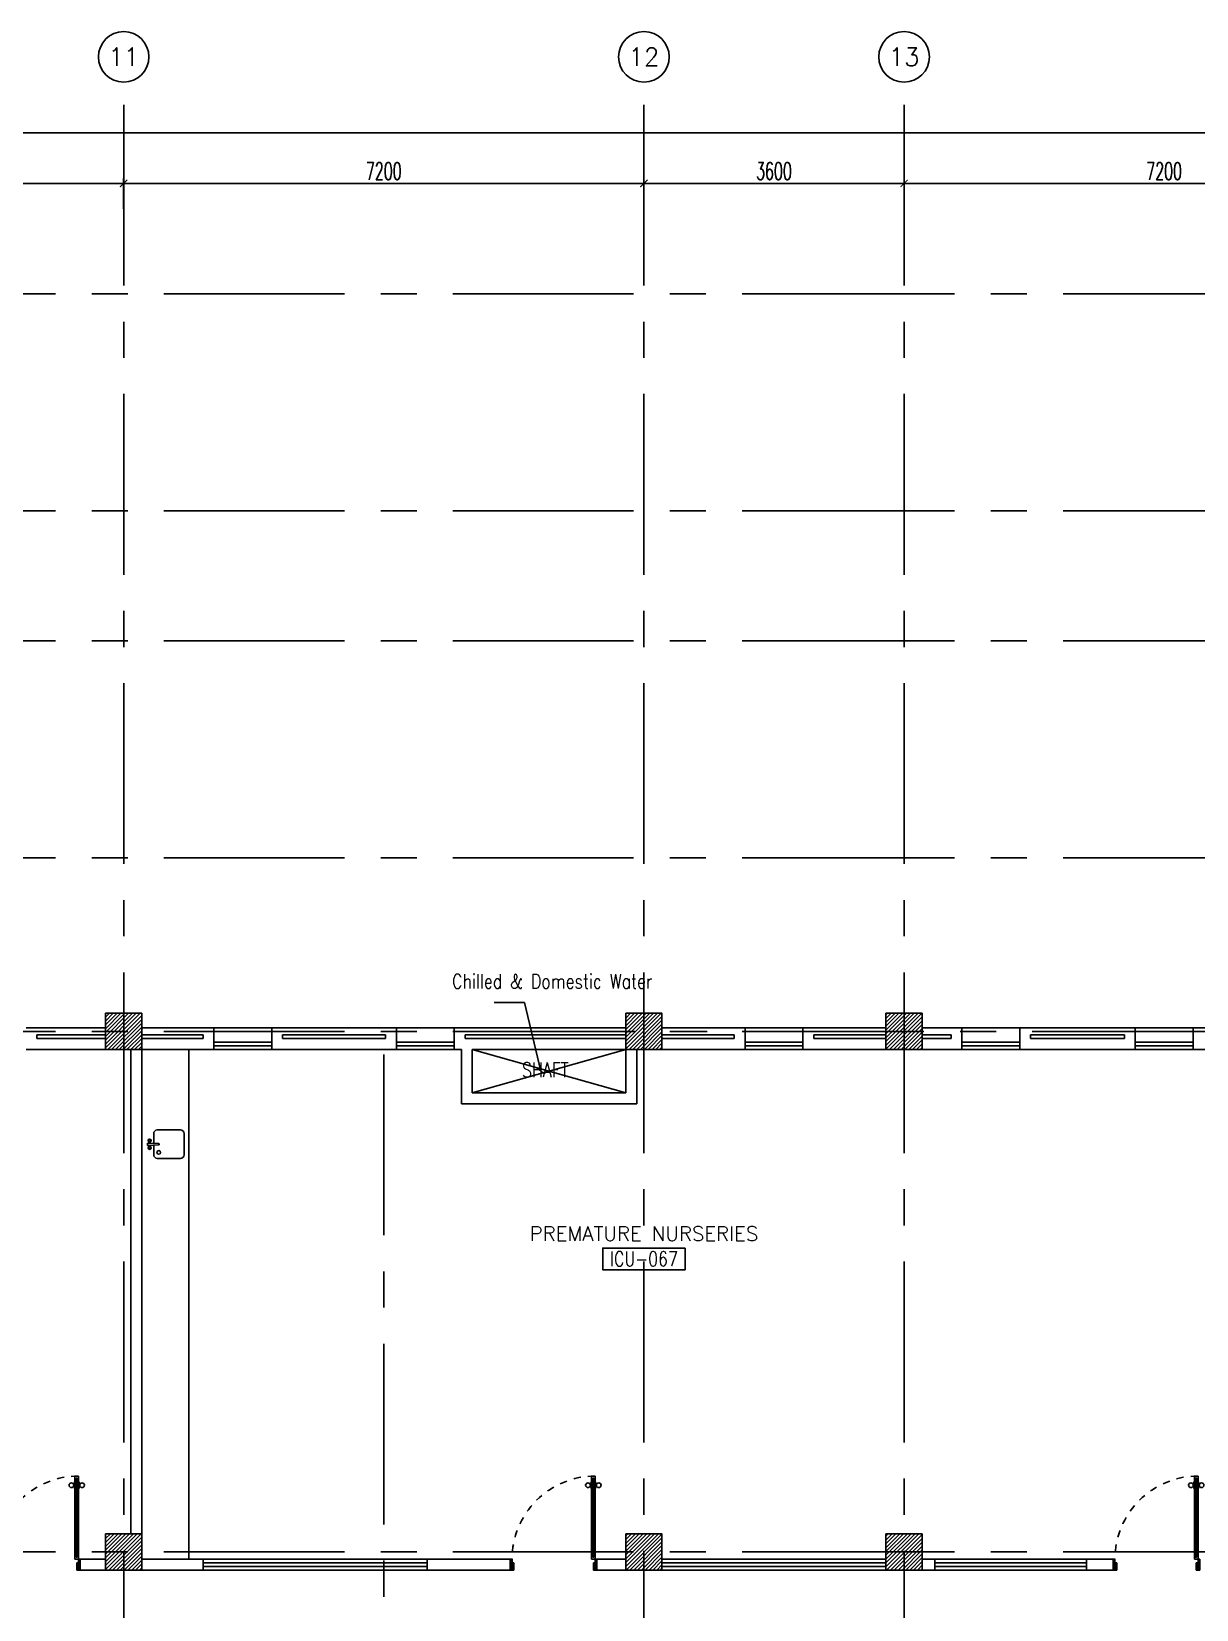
# Model space of a CAD drawing. Extents: x -0.7 to 93.2, y -1.5 to 78.
# Drawn here: x 14.17 to 30.29, y 56.22 to 78.05 of the extents above; entities that cross this region are included whole.
import ezdxf
from ezdxf.enums import TextEntityAlignment as Align

# ---------------------------------------------------------------- set-up
doc = ezdxf.new("R2010")
doc.units = 0
doc.header["$MEASUREMENT"] = 0
doc.header["$PDMODE"] = 34
doc.linetypes.add('CENTERX2', pattern=[4, 2.5, -0.5, 0.5, -0.5])
doc.linetypes.add('HIDDEN', pattern=[0.375, 0.25, -0.125])
doc.layers.get('0').update_dxf_attribs({"color": 11, "linetype": 'CONTINUOUS'})
doc.layers.get('DEFPOINTS').update_dxf_attribs({"color": 11, "linetype": 'CONTINUOUS'})
for name, color, linetype in [('AX-CR', 11, 'CONTINUOUS'), ('AX-DIM', 11, 'CONTINUOUS'), ('AX-TXT', 11, 'CONTINUOUS'), ('AXES', 11, 'CENTERX2'), ('COL', 11, 'CONTINUOUS'), ('DOOR', 11, 'CONTINUOUS'), ('HAT', 11, 'CONTINUOUS'), ('INSUL', 11, 'CONTINUOUS'), ('NON-MEDICAL', 11, 'CONTINUOUS'), ('RM-BOX', 11, 'CONTINUOUS'), ('RM-NAME', 11, 'CONTINUOUS'), ('RM-NO', 11, 'CONTINUOUS'), ('SHAFT', 11, 'CONTINUOUS'), ('SHAFTS', 11, 'CONTINUOUS'), ('TEXT', 11, 'CONTINUOUS'), ('WALL', 11, 'CONTINUOUS'), ('WIN', 11, 'CONTINUOUS')]:
    doc.layers.add(name, color=color, linetype=linetype)
doc.styles.add('ROMANS', font='ROMANS.shx', dxfattribs={"width": 0.6})
doc.dimstyles.new('STANDARD in', dxfattribs={"dimtxt": 0.24, "dimasz": 0.1, "dimexe": 0.07, "dimexo": 0.05, "dimgap": 0.05, "dimtad": 1, "dimdec": 0, "dimlfac": 1000, "dimzin": 0, "dimdsep": 46, "dimtxsty": 'ROMANS', "dimblk": 'ARCHTICK', "dimcen": 0.05, "dimdle": 0.05, "dimclrd": 7, "dimclre": 7, "dimclrt": 2, "dimadec": 0, "dimazin": 0, "dimtfac": 1, "dimtdec": 0, "dimtmove": 2, "dimatfit": 3, "dimldrblk": 'ARCHTICK', "dimfxl": 0, "dimtolj": 1, "dimtzin": 0, "dimarcsym": 0})

# ---------------------------------------------------------------- blocks, each defined once
blk = doc.blocks.new('*X15')
at = {"color": 0}
for p, q in [((84179, 169934), (84635, 170390)), ((84179, 169987), (84582, 170390)), ((84179, 170040), (84529, 170390)), ((84179, 170093), (84476, 170390)), ((84179, 170146), (84423, 170390)), ((84179, 170199), (84370, 170390)), ((84179, 170252), (84317, 170390)), ((84179, 170305), (84264, 170390)), ((84179, 170358), (84211, 170390)), ((84188, 169890), (84679, 170381)), ((84241, 169890), (84679, 170328)), ((84294, 169890), (84679, 170274)), ((84347, 169890), (84679, 170221)), ((84401, 169890), (84679, 170168)), ((84454, 169890), (84679, 170115)), ((84507, 169890), (84679, 170062)), ((84560, 169890), (84679, 170009)), ((84613, 169890), (84679, 169956)), ((84666, 169890), (84679, 169903))]:
    blk.add_line(p, q, dxfattribs=at)
blk = doc.blocks.new('*X14')
at = {"color": 0}
for p, q in [((80579, 169940), (81029, 170390)), ((80579, 169993), (80976, 170390)), ((80579, 170046), (80923, 170390)), ((80579, 170099), (80870, 170390)), ((80579, 170152), (80817, 170390)), ((80579, 170205), (80764, 170390)), ((80579, 170258), (80711, 170390)), ((80579, 170311), (80658, 170390)), ((80579, 170364), (80605, 170390)), ((80582, 169890), (81079, 170387)), ((80635, 169890), (81079, 170334)), ((80688, 169890), (81079, 170281)), ((80741, 169890), (81079, 170228)), ((80794, 169890), (81079, 170175)), ((80847, 169890), (81079, 170122)), ((80900, 169890), (81079, 170069)), ((80953, 169890), (81079, 170016)), ((81006, 169890), (81079, 169963)), ((81059, 169890), (81079, 169910))]:
    blk.add_line(p, q, dxfattribs=at)
blk = doc.blocks.new('*X13')
at = {"color": 0}
for p, q in [((80579, 177099), (81070, 177590)), ((80579, 177152), (81017, 177590)), ((80579, 177205), (80964, 177590)), ((80579, 177258), (80911, 177590)), ((80579, 177311), (80858, 177590)), ((80579, 177364), (80804, 177590)), ((80579, 177417), (80751, 177590)), ((80579, 177471), (80698, 177590)), ((80579, 177524), (80645, 177590)), ((80579, 177577), (80592, 177590)), ((80623, 177090), (81079, 177546)), ((80676, 177090), (81079, 177493)), ((80729, 177090), (81079, 177440)), ((80782, 177090), (81079, 177387)), ((80835, 177090), (81079, 177334)), ((80888, 177090), (81079, 177281)), ((80941, 177090), (81079, 177228)), ((80994, 177090), (81079, 177175)), ((81047, 177090), (81079, 177122))]:
    blk.add_line(p, q, dxfattribs=at)
blk = doc.blocks.new('*X12')
at = {"color": 0}
for p, q in [((84179, 177093), (84676, 177590)), ((84179, 177146), (84623, 177590)), ((84179, 177199), (84570, 177590)), ((84179, 177252), (84517, 177590)), ((84179, 177305), (84464, 177590)), ((84179, 177358), (84411, 177590)), ((84179, 177411), (84358, 177590)), ((84179, 177464), (84305, 177590)), ((84179, 177517), (84252, 177590)), ((84179, 177570), (84199, 177590)), ((84229, 177090), (84679, 177540)), ((84282, 177090), (84679, 177487)), ((84335, 177090), (84679, 177434)), ((84388, 177090), (84679, 177381)), ((84441, 177090), (84679, 177328)), ((84494, 177090), (84679, 177275)), ((84547, 177090), (84679, 177222)), ((84600, 177090), (84679, 177169)), ((84653, 177090), (84679, 177116))]:
    blk.add_line(p, q, dxfattribs=at)
blk = doc.blocks.new('AXU')
at = {"layer": 'AX-CR'}
blk.add_circle((0, 350), 350, dxfattribs=at)
at = {"layer": 'AX-TXT', "style": 'ROMANS'}
blk.add_attdef('AX', text='', height=250, dxfattribs=at).set_placement((0, 350), align=Align.MIDDLE)
blk = doc.blocks.new('_ARCHTICK')
at = {"color": 0, "linetype": 'ByBlock', "const_width": 0.15}
blk.add_lwpolyline([(-0.5, -0.5), (0.5, 0.5)], dxfattribs=at)
blk = doc.blocks.new('*D167')
at = {"layer": 'AX-DIM', "color": 7, "lineweight": -2, "ltscale": 0.3}
for p, q in [((22.592, 75.948), (26.292, 75.948)), ((22.642, 75.598), (22.642, 76.018)), ((26.242, 75.598), (26.242, 76.018))]:
    blk.add_line(p, q, dxfattribs=at)
at = {"layer": 'DEFPOINTS', "color": 0, "ltscale": 0.3}
for p in [(26.242, 75.948), (22.642, 75.548), (26.242, 75.548)]:
    blk.add_point(p, dxfattribs=at)
at = {"layer": 'AX-DIM', "color": 7, "lineweight": -2, "ltscale": 0.3, "xscale": 0.1, "yscale": 0.1, "zscale": 0.1, "rotation": 180}
blk.add_blockref('_ARCHTICK', (22.642, 75.948), dxfattribs=at)
at = {"layer": 'AX-DIM', "color": 7, "lineweight": -2, "ltscale": 0.3, "xscale": 0.1, "yscale": 0.1, "zscale": 0.1}
blk.add_blockref('_ARCHTICK', (26.242, 75.948), dxfattribs=at)
at = {"layer": 'AX-DIM', "color": 2, "ltscale": 0.3, "insert": (24.442, 76.118), "char_height": 0.24, "attachment_point": 5, "style": 'ROMANS'}
blk.add_mtext('\\A1;3600', dxfattribs=at)
blk = doc.blocks.new('COL50')
at = {"layer": 'COL'}
blk.add_lwpolyline([(-250, 250), (-250, -250), (250, -250), (250, 250)], close=True, dxfattribs=at)
blk = doc.blocks.new('*D166')
at = {"layer": 'AX-DIM', "color": 7, "lineweight": -2, "ltscale": 0.3}
for p, q in [((26.192, 75.948), (33.492, 75.948)), ((26.242, 75.998), (26.242, 76.018)), ((33.442, 75.998), (33.442, 76.018))]:
    blk.add_line(p, q, dxfattribs=at)
at = {"layer": 'DEFPOINTS', "color": 0, "ltscale": 0.3}
for p in [(26.242, 75.948), (33.442, 75.948), (33.442, 75.948)]:
    blk.add_point(p, dxfattribs=at)
at = {"layer": 'AX-DIM', "color": 7, "lineweight": -2, "ltscale": 0.3, "xscale": 0.1, "yscale": 0.1, "zscale": 0.1, "rotation": 180}
blk.add_blockref('_ARCHTICK', (26.242, 75.948), dxfattribs=at)
at = {"layer": 'AX-DIM', "color": 7, "lineweight": -2, "ltscale": 0.3, "xscale": 0.1, "yscale": 0.1, "zscale": 0.1}
blk.add_blockref('_ARCHTICK', (33.442, 75.948), dxfattribs=at)
at = {"layer": 'AX-DIM', "color": 2, "ltscale": 0.3, "insert": (29.842, 76.118), "char_height": 0.24, "attachment_point": 5, "style": 'ROMANS'}
blk.add_mtext('\\A1;7200', dxfattribs=at)
blk = doc.blocks.new('*D106')
at = {"layer": 'AX-DIM', "color": 7, "lineweight": -2, "ltscale": 0.3}
for p, q in [((8.172, 76.648), (82.982, 76.648)), ((8.222, 72.042), (8.222, 76.718)), ((82.932, 64.52), (82.932, 76.718))]:
    blk.add_line(p, q, dxfattribs=at)
at = {"layer": 'DEFPOINTS', "color": 0, "ltscale": 0.3}
for p in [(82.932, 76.648), (8.222, 71.992), (82.932, 64.47)]:
    blk.add_point(p, dxfattribs=at)
at = {"layer": 'AX-DIM', "color": 7, "lineweight": -2, "ltscale": 0.3, "xscale": 0.1, "yscale": 0.1, "zscale": 0.1, "rotation": 180}
blk.add_blockref('_ARCHTICK', (8.222, 76.648), dxfattribs=at)
at = {"layer": 'AX-DIM', "color": 7, "lineweight": -2, "ltscale": 0.3, "xscale": 0.1, "yscale": 0.1, "zscale": 0.1}
blk.add_blockref('_ARCHTICK', (82.932, 76.648), dxfattribs=at)
at = {"layer": 'AX-DIM', "color": 2, "ltscale": 0.3, "insert": (45.577, 76.818), "char_height": 0.24, "attachment_point": 5, "style": 'ROMANS'}
blk.add_mtext('\\A1;74710', dxfattribs=at)
blk = doc.blocks.new('*X76')
at = {"color": 0}
for p, q in [((73379, 169899), (73870, 170390)), ((73379, 169952), (73817, 170390)), ((73379, 170005), (73764, 170390)), ((73379, 170058), (73711, 170390)), ((73379, 170111), (73658, 170390)), ((73379, 170164), (73604, 170390)), ((73379, 170217), (73551, 170390)), ((73379, 170271), (73498, 170390)), ((73379, 170324), (73445, 170390)), ((73379, 170377), (73392, 170390)), ((73423, 169890), (73879, 170346)), ((73476, 169890), (73879, 170293)), ((73529, 169890), (73879, 170240)), ((73582, 169890), (73879, 170187)), ((73635, 169890), (73879, 170134)), ((73688, 169890), (73879, 170081)), ((73741, 169890), (73879, 170028)), ((73794, 169890), (73879, 169975)), ((73847, 169890), (73879, 169922))]:
    blk.add_line(p, q, dxfattribs=at)
blk = doc.blocks.new('*X75')
at = {"color": 0}
for p, q in [((73379, 177112), (73857, 177590)), ((73379, 177165), (73804, 177590)), ((73379, 177218), (73751, 177590)), ((73379, 177271), (73698, 177590)), ((73379, 177324), (73645, 177590)), ((73379, 177377), (73592, 177590)), ((73379, 177430), (73539, 177590)), ((73379, 177483), (73486, 177590)), ((73379, 177536), (73433, 177590)), ((73410, 177090), (73879, 177559)), ((73463, 177090), (73879, 177506)), ((73516, 177090), (73879, 177453)), ((73569, 177090), (73879, 177400)), ((73622, 177090), (73879, 177347)), ((73675, 177090), (73879, 177294)), ((73728, 177090), (73879, 177241)), ((73781, 177090), (73879, 177188)), ((73834, 177090), (73879, 177134))]:
    blk.add_line(p, q, dxfattribs=at)
blk = doc.blocks.new('*D131')
at = {"layer": 'AX-DIM', "color": 7, "lineweight": -2, "ltscale": 0.3}
for p, q in [((8.192, 75.948), (15.492, 75.948)), ((8.242, 75.598), (8.242, 76.018)), ((15.442, 75.598), (15.442, 76.018))]:
    blk.add_line(p, q, dxfattribs=at)
at = {"layer": 'DEFPOINTS', "color": 0, "ltscale": 0.3}
for p in [(15.442, 75.948), (8.242, 75.548), (15.442, 75.548)]:
    blk.add_point(p, dxfattribs=at)
at = {"layer": 'AX-DIM', "color": 7, "lineweight": -2, "ltscale": 0.3, "xscale": 0.1, "yscale": 0.1, "zscale": 0.1, "rotation": 180}
blk.add_blockref('_ARCHTICK', (8.242, 75.948), dxfattribs=at)
at = {"layer": 'AX-DIM', "color": 7, "lineweight": -2, "ltscale": 0.3, "xscale": 0.1, "yscale": 0.1, "zscale": 0.1}
blk.add_blockref('_ARCHTICK', (15.442, 75.948), dxfattribs=at)
at = {"layer": 'AX-DIM', "color": 2, "ltscale": 0.3, "insert": (11.842, 76.118), "char_height": 0.24, "attachment_point": 5, "style": 'ROMANS'}
blk.add_mtext('\\A1;7200', dxfattribs=at)
blk = doc.blocks.new('*D130')
at = {"layer": 'AX-DIM', "color": 7, "lineweight": -2, "ltscale": 0.3}
for p, q in [((15.392, 75.948), (22.692, 75.948)), ((15.442, 75.598), (15.442, 76.018)), ((22.642, 75.598), (22.642, 76.018))]:
    blk.add_line(p, q, dxfattribs=at)
at = {"layer": 'DEFPOINTS', "color": 0, "ltscale": 0.3}
for p in [(22.642, 75.948), (15.442, 75.548), (22.642, 75.548)]:
    blk.add_point(p, dxfattribs=at)
at = {"layer": 'AX-DIM', "color": 7, "lineweight": -2, "ltscale": 0.3, "xscale": 0.1, "yscale": 0.1, "zscale": 0.1, "rotation": 180}
blk.add_blockref('_ARCHTICK', (15.442, 75.948), dxfattribs=at)
at = {"layer": 'AX-DIM', "color": 7, "lineweight": -2, "ltscale": 0.3, "xscale": 0.1, "yscale": 0.1, "zscale": 0.1}
blk.add_blockref('_ARCHTICK', (22.642, 75.948), dxfattribs=at)
at = {"layer": 'AX-DIM', "color": 2, "ltscale": 0.3, "insert": (19.042, 76.118), "char_height": 0.24, "attachment_point": 5, "style": 'ROMANS'}
blk.add_mtext('\\A1;7200', dxfattribs=at)
blk = doc.blocks.new('*D129')
at = {"layer": 'AX-DIM', "color": 7, "lineweight": -2, "ltscale": 0.3}
for p, q in [((22.592, 75.948), (26.292, 75.948)), ((22.642, 75.598), (22.642, 76.018)), ((26.242, 75.598), (26.242, 76.018))]:
    blk.add_line(p, q, dxfattribs=at)
at = {"layer": 'DEFPOINTS', "color": 0, "ltscale": 0.3}
for p in [(26.242, 75.948), (22.642, 75.548), (26.242, 75.548)]:
    blk.add_point(p, dxfattribs=at)
at = {"layer": 'AX-DIM', "color": 7, "lineweight": -2, "ltscale": 0.3, "xscale": 0.1, "yscale": 0.1, "zscale": 0.1, "rotation": 180}
blk.add_blockref('_ARCHTICK', (22.642, 75.948), dxfattribs=at)
at = {"layer": 'AX-DIM', "color": 7, "lineweight": -2, "ltscale": 0.3, "xscale": 0.1, "yscale": 0.1, "zscale": 0.1}
blk.add_blockref('_ARCHTICK', (26.242, 75.948), dxfattribs=at)
at = {"layer": 'AX-DIM', "color": 2, "ltscale": 0.3, "insert": (24.442, 76.118), "char_height": 0.24, "attachment_point": 5, "style": 'ROMANS'}
blk.add_mtext('\\A1;3600', dxfattribs=at)
blk = doc.blocks.new('RM1')
at = {"layer": 'RM-BOX'}
blk.add_lwpolyline([(570, -200), (-570, -200), (-570, -500), (570, -500)], close=True, dxfattribs=at)
at = {"layer": 'RM-NAME', "style": 'ROMANS'}
for tag, p in [('ROOMNAME1', (0, 324)), ('ROOMNAME2', (0, 0))]:
    blk.add_attdef(tag, text='', height=200, dxfattribs=at).set_placement(p, align=Align.MIDDLE)
at = {"layer": 'RM-NO', "style": 'ROMANS', "width": 0.8}
blk.add_attdef('ROOMNO', text='', height=200, dxfattribs=at).set_placement((0, -350), align=Align.MIDDLE)
blk = doc.blocks.new('DOOR100')
at = {"layer": 'DOOR', "color": 0, "linetype": 'ByBlock'}
for p, q in [((-82, 1205), (-91, 1205)), ((-91, 1205), (-91, 1140)), ((-82, 1140), (-91, 1140)), ((-75, 1218), (-82, 1218)), ((-82, 1128), (-82, 1218)), ((-82, 1205), (-82, 1140)), ((-75, 1128), (-82, 1128)), ((-25, 1300), (-75, 1300)), ((-75, 1300), (-25, 1300)), ((-75, 1250), (-75, 1300)), ((-58, 1250), (-75, 1250)), ((-42, 1270), (-58, 1270)), ((-58, 1250), (-58, 1270)), ((-42, 1250), (-42, 1270)), ((-25, 1250), (-42, 1250)), ((-25, 1250), (-25, 1300)), ((-25, 1218), (-18, 1218)), ((-25, 1128), (-18, 1128)), ((-18, 1128), (-18, 1218)), ((-18, 1205), (-9, 1205)), ((-18, 1205), (-18, 1140)), ((-18, 1140), (-9, 1140)), ((-9, 1205), (-9, 1140)), ((-1200, 0), (-1200, 150)), ((-1200, 150), (-1175, 150)), ((-1200, 150), (-1200, 0)), ((-1150, 0), (-1200, 0)), ((-1175, 150), (-1175, 100)), ((-1175, 100), (-1150, 100)), ((-1150, 100), (-1150, 0)), ((-75, 200), (-58, 200)), ((-75, 150), (-75, 200)), ((-75, 150), (-25, 150)), ((-58, 200), (-58, 180)), ((-58, 180), (-42, 180)), ((-50, 100), (-50, 0)), ((-25, 100), (-50, 100)), ((-50, 0), (0, 0)), ((-42, 200), (-25, 200)), ((-42, 180), (-42, 200)), ((-25, 200), (-25, 150)), ((0, 150), (-25, 150)), ((-25, 150), (-25, 100)), ((0, 150), (0, 0))]:
    blk.add_line(p, q, dxfattribs=at)
at = {"layer": 'DOOR', "linetype": 'ByBlock'}
for p, q in [((-75, 1250), (-75, 200)), ((-58, 200), (-58, 1250)), ((-42, 200), (-42, 1250)), ((-25, 200), (-25, 1250)), ((0, 0), (0, 150))]:
    blk.add_line(p, q, dxfattribs=at)
at = {"layer": 'DOOR', "color": 9, "linetype": 'ByBlock'}
for p, q in [((-1150, 0), (-1200, 114)), ((-1150, 0), (-1200, 40)), ((-1150, 0), (-1163, 100)), ((-50, 0), (0, 114)), ((-50, 0), (-37, 100)), ((-50, 0), (0, 40))]:
    blk.add_line(p, q, dxfattribs=at)
at = {"layer": 'DOOR', "color": 0, "linetype": 'ByBlock'}
for centre in [(-124, 1173), (24, 1173)]:
    blk.add_circle(centre, 32.4, dxfattribs=at)
at = {"layer": 'DOOR', "linetype": 'HIDDEN', "ltscale": 0.5}
blk.add_arc((-25, 150), 1150, 90, 180.0001, dxfattribs=at)
at = {"layer": 'DOOR', "color": 9, "linetype": 'ByBlock'}
for centre, radius, start, end in [((-1150, 0), 154, 103.7142, 108.8947), ((-1150, 0), 134, 100.72, 111.8402), ((-1150, 0), 94.4, 90, 121.9818), ((-1150, 0), 74.4, 90, 132.2236), ((-1150, 0), 54.4, 90, 156.7926), ((-1150, 0), 34.4, 90, 180), ((-1150, 0), 14.4, 90, 180), ((-50, 0), 94.4, 58.0182, 90), ((-50, 0), 74.4, 47.7764, 90), ((-50, 0), 54.4, 23.2074, 90), ((-50, 0), 34.4, 0, 90), ((-50, 0), 14.4, 0, 90), ((-50, 0), 134, 68.1598, 79.28), ((-50, 0), 114, 64.0838, 77.3774), ((-50, 0), 154, 71.1053, 76.2858)]:
    blk.add_arc(centre, radius, start, end, dxfattribs=at)

msp = doc.modelspace()

# ---------------------------------------------------------------- linework, layer by layer
at = {"layer": 'AX-DIM'}
for p, q in [((22.6824, 75.9484), (21.8424, 75.9484)), ((26.1624, 75.9484), (27.1439, 75.9484))]:
    msp.add_line(p, q, dxfattribs=at)
at = {"layer": 'AXES'}
for p, q in [((15.4424, -1.4643), (15.4424, 77.3484)), ((22.6424, -1.4643), (22.6424, 77.3484)), ((22.6424, -1.4643), (22.6424, 77.3484)), ((26.2424, -1.4643), (26.2424, 77.3484)), ((26.2424, -1.4643), (26.2424, 77.3484)), ((0, 74.42), (24.4424, 74.42)), ((24.4424, 74.42), (40.6424, 74.42)), ((0, 71.42), (24.4424, 71.42)), ((24.4424, 71.42), (40.6424, 71.42)), ((0, 69.62), (24.4424, 69.62)), ((24.4424, 69.62), (40.6424, 69.62)), ((0, 66.62), (24.4424, 66.62)), ((24.4424, 66.62), (40.6424, 66.62)), ((0, 64.22), (24.4424, 64.22)), ((19.0424, 5.4), (19.0424, 64.22)), ((20.0174, 64.22), (92.4824, 64.22)), ((0, 57.02), (24.4424, 57.02)), ((24.4424, 57.02), (40.6624, 57.02))]:
    msp.add_line(p, q, dxfattribs=at)
at = {"layer": 'COL'}
for points in [[(15.1924, 63.97), (15.1924, 64.47), (15.6924, 64.47), (15.6924, 63.97)], [(22.3924, 63.97), (22.3924, 64.47), (22.8924, 64.47), (22.8924, 63.97)], [(22.3924, 63.97), (22.3924, 64.47), (22.8924, 64.47), (22.8924, 63.97)], [(25.9924, 63.97), (25.9924, 64.47), (26.4924, 64.47), (26.4924, 63.97)]]:
    msp.add_lwpolyline(points, close=True, dxfattribs=at)
at = {"layer": 'INSUL'}
for p, q in [((14.2424, 64.17), (15.1924, 64.17)), ((14.2424, 64.17), (14.2424, 64.12)), ((15.6924, 64.17), (16.5424, 64.17)), ((16.5424, 64.17), (16.5424, 64.12)), ((19.0674, 64.17), (17.6424, 64.17)), ((17.6424, 64.17), (17.6424, 64.12)), ((19.0674, 64.17), (19.0674, 64.12)), ((20.1674, 64.17), (22.3924, 64.17)), ((20.1674, 64.17), (20.1674, 64.12)), ((20.1674, 64.17), (22.3924, 64.17)), ((20.1674, 64.17), (20.1674, 64.12)), ((22.8924, 64.17), (23.8924, 64.17)), ((23.8924, 64.17), (23.8924, 64.12)), ((23.8924, 64.17), (23.8924, 64.12)), ((24.9924, 64.17), (24.9924, 64.12)), ((24.9924, 64.17), (25.9924, 64.17)), ((24.9924, 64.17), (24.9924, 64.12)), ((24.9924, 64.17), (25.9924, 64.17)), ((25.6424, 64.17), (25.9924, 64.17)), ((25.6424, 64.17), (25.9924, 64.17)), ((26.8924, 64.17), (26.4924, 64.17)), ((26.8924, 64.17), (26.8924, 64.12)), ((26.8924, 64.17), (26.8924, 64.12)), ((27.9924, 64.17), (27.9924, 64.12)), ((29.2924, 64.17), (27.9924, 64.17)), ((29.2924, 64.17), (29.2924, 64.12)), ((14.2424, 64.12), (15.1924, 64.12)), ((15.6924, 64.12), (16.5424, 64.12)), ((19.0674, 64.12), (17.6424, 64.12)), ((20.1674, 64.12), (22.3924, 64.12)), ((20.1674, 64.12), (22.3924, 64.12)), ((22.8924, 64.12), (23.8924, 64.12)), ((24.9924, 64.12), (25.9924, 64.12)), ((24.9924, 64.12), (25.9924, 64.12)), ((25.6424, 64.12), (25.9924, 64.12)), ((25.6424, 64.12), (25.9924, 64.12)), ((26.8924, 64.12), (26.4924, 64.12)), ((29.2924, 64.12), (27.9924, 64.12))]:
    msp.add_line(p, q, dxfattribs=at)
at = {"layer": 'NON-MEDICAL'}
for p, q in [((16.3424, 56.92), (16.3424, 63.97)), ((15.9081, 62.8562), (16.2291, 62.8562)), ((15.77, 62.6759), (15.9252, 62.6698)), ((15.77, 62.6438), (15.77, 62.6759)), ((15.77, 62.6438), (15.9252, 62.6499)), ((15.8582, 62.6698), (15.8582, 62.8063)), ((15.8582, 62.5134), (15.8582, 62.6499)), ((16.279, 62.8063), (16.279, 62.5134)), ((16.2291, 62.4635), (15.9081, 62.4635))]:
    msp.add_line(p, q, dxfattribs=at)
for centre, radius in [((15.8011, 62.7096), 0.0217), ((15.8011, 62.7096), 0.014), ((15.8011, 62.6101), 0.0217), ((15.8011, 62.6101), 0.014), ((15.9276, 62.5454), 0.0255)]:
    msp.add_circle(centre, radius, dxfattribs=at)
for centre, radius, start, end in [((15.9081, 62.8063), 0.0499, 90, 180), ((16.2291, 62.8063), 0.0499, 0, 90), ((15.9252, 62.6598), 0.00997, 270, 90), ((15.9081, 62.5134), 0.0499, 180, 270), ((16.2291, 62.5134), 0.0499, 270, 0)]:
    msp.add_arc(centre, radius, start, end, dxfattribs=at)
at = {"layer": 'TEXT', "color": 251, "linetype": 'ByBlock'}
for p, q in [((22.3924, 63.37), (20.2674, 63.97)), ((20.2674, 63.37), (22.3924, 63.97))]:
    msp.add_line(p, q, dxfattribs=at)
at = {"layer": 'WALL'}
for p, q in [((15.1924, 64.27), (14.0924, 64.27)), ((15.6924, 64.27), (16.6924, 64.27)), ((16.6924, 64.27), (16.6924, 63.97)), ((19.2174, 64.27), (17.4924, 64.27)), ((17.4924, 64.27), (17.4924, 63.97)), ((19.2174, 64.27), (19.2174, 63.97)), ((22.3924, 64.27), (20.0174, 64.27)), ((20.0174, 64.27), (20.0174, 63.97)), ((22.3924, 64.27), (20.0174, 64.27)), ((22.8924, 64.27), (24.0424, 64.27)), ((24.0424, 64.27), (24.0424, 63.97)), ((24.8424, 64.27), (25.9924, 64.27)), ((24.8424, 64.27), (24.8424, 63.97)), ((26.8424, 64.27), (26.4924, 64.27)), ((27.0424, 64.27), (26.4924, 64.27)), ((26.8424, 64.27), (26.4924, 64.27)), ((27.0424, 64.27), (27.0424, 63.97)), ((27.8424, 64.27), (27.8424, 63.97)), ((29.4424, 64.27), (27.8424, 64.27)), ((29.4424, 64.27), (29.4424, 63.97)), ((30.2424, 64.27), (33.1924, 64.27)), ((30.2424, 64.27), (30.2424, 63.97)), ((15.1924, 63.97), (14.0924, 63.97)), ((15.5424, 57.27), (15.5424, 63.97)), ((15.6924, 57.27), (15.6924, 63.97)), ((15.6924, 63.97), (16.6924, 63.97)), ((19.2174, 63.97), (17.4924, 63.97)), ((20.1174, 63.97), (20.0174, 63.97)), ((20.1174, 63.97), (20.0174, 63.97)), ((20.1174, 63.97), (20.1174, 63.22)), ((22.3924, 63.97), (20.2674, 63.97)), ((22.3924, 63.97), (20.2674, 63.97)), ((20.2674, 63.97), (20.2674, 63.37)), ((22.3924, 63.97), (22.3924, 63.37)), ((22.5424, 63.97), (22.5424, 63.22)), ((22.8924, 63.97), (24.0424, 63.97)), ((24.8424, 63.97), (27.0424, 63.97)), ((25.6424, 63.97), (25.9924, 63.97)), ((29.4424, 63.97), (27.8424, 63.97)), ((30.2424, 63.97), (30.8174, 63.97)), ((22.3924, 63.37), (20.2674, 63.37)), ((22.5424, 63.22), (20.1174, 63.22)), ((15.1924, 56.92), (14.8424, 56.92)), ((15.1924, 56.77), (14.8424, 56.77))]:
    msp.add_line(p, q, dxfattribs=at)
at = {"layer": 'WALL', "linetype": 'ByBlock'}
for p, q in [((14.8424, 56.77), (14.8424, 56.92)), ((16.5424, 56.92), (15.6924, 56.92)), ((15.6924, 56.77), (16.5424, 56.77)), ((16.5424, 56.77), (16.5424, 56.92)), ((19.6424, 56.92), (20.7924, 56.92)), ((19.6424, 56.92), (19.6424, 56.77)), ((19.6424, 56.77), (20.7924, 56.77)), ((20.7924, 56.92), (20.7924, 56.77)), ((21.9924, 56.92), (21.9924, 56.77)), ((21.9924, 56.92), (22.3924, 56.92)), ((21.9924, 56.92), (21.9924, 56.77)), ((21.9924, 56.77), (22.3924, 56.77)), ((22.8924, 56.77), (22.8924, 56.92)), ((25.9924, 56.77), (25.9924, 56.92)), ((26.4924, 56.92), (26.6676, 56.92)), ((26.4924, 56.77), (26.6676, 56.77)), ((26.6676, 56.77), (26.6676, 56.92)), ((28.7676, 56.92), (29.1356, 56.92)), ((28.7676, 56.77), (28.7676, 56.92)), ((28.7676, 56.77), (29.1356, 56.77)), ((29.1356, 56.92), (29.1356, 56.77))]:
    msp.add_line(p, q, dxfattribs=at)
at = {"layer": 'WALL', "linetype": 'ByBlock', "ltscale": 0.3}
for points in [[(15.1924, 64.47), (15.6924, 64.47), (15.6924, 63.97), (15.1924, 63.97)], [(22.8924, 64.47), (22.3924, 64.47), (22.3924, 63.97), (22.8924, 63.97)], [(26.4924, 64.47), (25.9924, 64.47), (25.9924, 63.97), (26.4924, 63.97)], [(15.6924, 57.27), (15.1924, 57.27), (15.1924, 56.77), (15.6924, 56.77)], [(22.8924, 57.27), (22.3924, 57.27), (22.3924, 56.77), (22.8924, 56.77)], [(26.4924, 56.77), (25.9924, 56.77), (25.9924, 57.27), (26.4924, 57.27)]]:
    msp.add_lwpolyline(points, close=True, dxfattribs=at)
at = {"layer": 'WIN'}
for p, q in [((16.6924, 64.27), (17.4924, 64.27)), ((19.2174, 64.27), (20.0174, 64.27)), ((24.0424, 64.27), (24.8424, 64.27)), ((27.8424, 64.27), (27.0424, 64.27)), ((27.1439, 64.27), (27.0424, 64.27)), ((30.2424, 64.27), (29.4424, 64.27)), ((16.6924, 64.07), (17.4924, 64.07)), ((16.6924, 64.02), (17.4924, 64.02)), ((16.6924, 63.97), (17.4924, 63.97)), ((19.2174, 64.07), (20.0174, 64.07)), ((19.2174, 64.02), (20.0174, 64.02)), ((19.2174, 63.97), (20.0174, 63.97)), ((24.0424, 64.07), (24.8424, 64.07)), ((24.0424, 64.02), (24.8424, 64.02)), ((24.0424, 63.97), (24.8424, 63.97)), ((27.8424, 64.07), (27.0424, 64.07)), ((27.8424, 64.02), (27.0424, 64.02)), ((27.8424, 63.97), (27.0424, 63.97)), ((30.2424, 64.07), (29.4424, 64.07)), ((30.2424, 64.02), (29.4424, 64.02)), ((30.2424, 63.97), (29.4424, 63.97))]:
    msp.add_line(p, q, dxfattribs=at)
at = {"layer": 'WIN', "linetype": 'ByBlock'}
for p, q in [((19.6424, 56.92), (16.5424, 56.92)), ((19.6424, 56.87), (16.5424, 56.87)), ((16.5424, 56.82), (19.6424, 56.82)), ((16.5424, 56.77), (19.6424, 56.77)), ((22.8924, 56.92), (25.9924, 56.92)), ((22.8924, 56.87), (25.9924, 56.87)), ((22.8924, 56.82), (25.9924, 56.82)), ((22.8924, 56.77), (25.9924, 56.77)), ((26.6676, 56.92), (28.7676, 56.92)), ((26.6676, 56.87), (28.7676, 56.87)), ((26.6676, 56.82), (28.7676, 56.82)), ((26.6676, 56.77), (28.7676, 56.77))]:
    msp.add_line(p, q, dxfattribs=at)

# ---------------------------------------------------------------- block references
at = {"layer": 'AXES', "xscale": 0.001, "yscale": 0.001, "zscale": 0.001}
for p, values in [((15.4424, 77.3484), {'AX': '11'}), ((22.6424, 77.3484), {'AX': '12'}), ((22.6424, 77.3484), {'AX': '12'}), ((26.2424, 77.3484), {'AX': '13'}), ((26.2424, 77.3484), {'AX': '13'})]:
    msp.add_blockref('AXU', p, dxfattribs=at).add_auto_attribs(values)
at = {"layer": 'COL', "xscale": 0.001, "yscale": 0.001, "zscale": 0.001}
for p in [(15.4424, 57.02), (22.6424, 57.02), (26.2424, 57.02)]:
    msp.add_blockref('COL50', p, dxfattribs=at)
at = {"layer": 'DOOR', "xscale": 0.001, "yscale": 0.001, "zscale": 0.001}
for p in [(14.8424, 56.77), (21.9924, 56.77), (30.3356, 56.77)]:
    msp.add_blockref('DOOR100', p, dxfattribs=at)
at = {"layer": 'HAT', "xscale": 0.001, "yscale": 0.001, "zscale": 0.001}
for name in ['*X75', '*X13', '*X12', '*X76', '*X14', '*X15']:
    msp.add_blockref(name, (-58.1869, -113.1197), dxfattribs=at)
at = {"layer": 'RM-NAME', "xscale": 0.001, "yscale": 0.001, "zscale": 0.001}
msp.add_blockref('RM1', (22.6424, 61.4236), dxfattribs=at).add_auto_attribs({'ROOMNO': 'ICU-067', 'ROOMNAME2': 'PREMATURE NURSERIES'})

# ---------------------------------------------------------------- texts
at = {"layer": 'RM-NAME', "style": 'ROMANS', "width": 0.8}
msp.add_text('SHAFT', height=0.2, dxfattribs=at).set_placement((21.2774, 63.6876), align=Align.MIDDLE)
at = {"layer": 'SHAFTS', "style": 'ROMANS', "width": 0.8}
msp.add_text('Chilled & Domestic Water', height=0.2, dxfattribs=at).set_placement((21.3733, 64.9171), align=Align.MIDDLE)

# ---------------------------------------------------------------- dimensions: what is measured, and where the dimension line sits
at = {"layer": 'AX-DIM'}
for base, p1, p2, picture, middle in [((82.9324, 76.6484), (8.2224, 71.9923), (82.9324, 64.47), '*D106', (45.5774, 76.8184)), ((15.4424, 75.9484), (8.2424, 75.5484), (15.4424, 75.5484), '*D131', (11.8424, 76.1184)), ((22.6424, 75.9484), (15.4424, 75.5484), (22.6424, 75.5484), '*D130', (19.0424, 76.1184)), ((26.2424, 75.9484), (22.6424, 75.5484), (26.2424, 75.5484), '*D167', (24.4424, 76.1184)), ((26.2424, 75.9484), (22.6424, 75.5484), (26.2424, 75.5484), '*D129', (24.4424, 76.1184)), ((33.4424, 75.9484), (26.2424, 75.9484), (33.4424, 75.9484), '*D166', (29.8424, 76.1184))]:
    dim = msp.add_linear_dim(base=base, p1=p1, p2=p2, dimstyle='STANDARD in', dxfattribs=at)
    dim.commit()
    dim.dimension.update_dxf_attribs({"geometry": picture, "text_midpoint": middle})

# ---------------------------------------------------------------- leaders
at = {"layer": 'SHAFT', "color": 6, "linetype": 'ByBlock', "ltscale": 0.3}
msp.add_leader([(21.2174, 63.67), (20.9873, 64.6186), (20.5677, 64.6186)], dimstyle='STANDARD in', dxfattribs=at)

doc.saveas('drawing.dxf')
